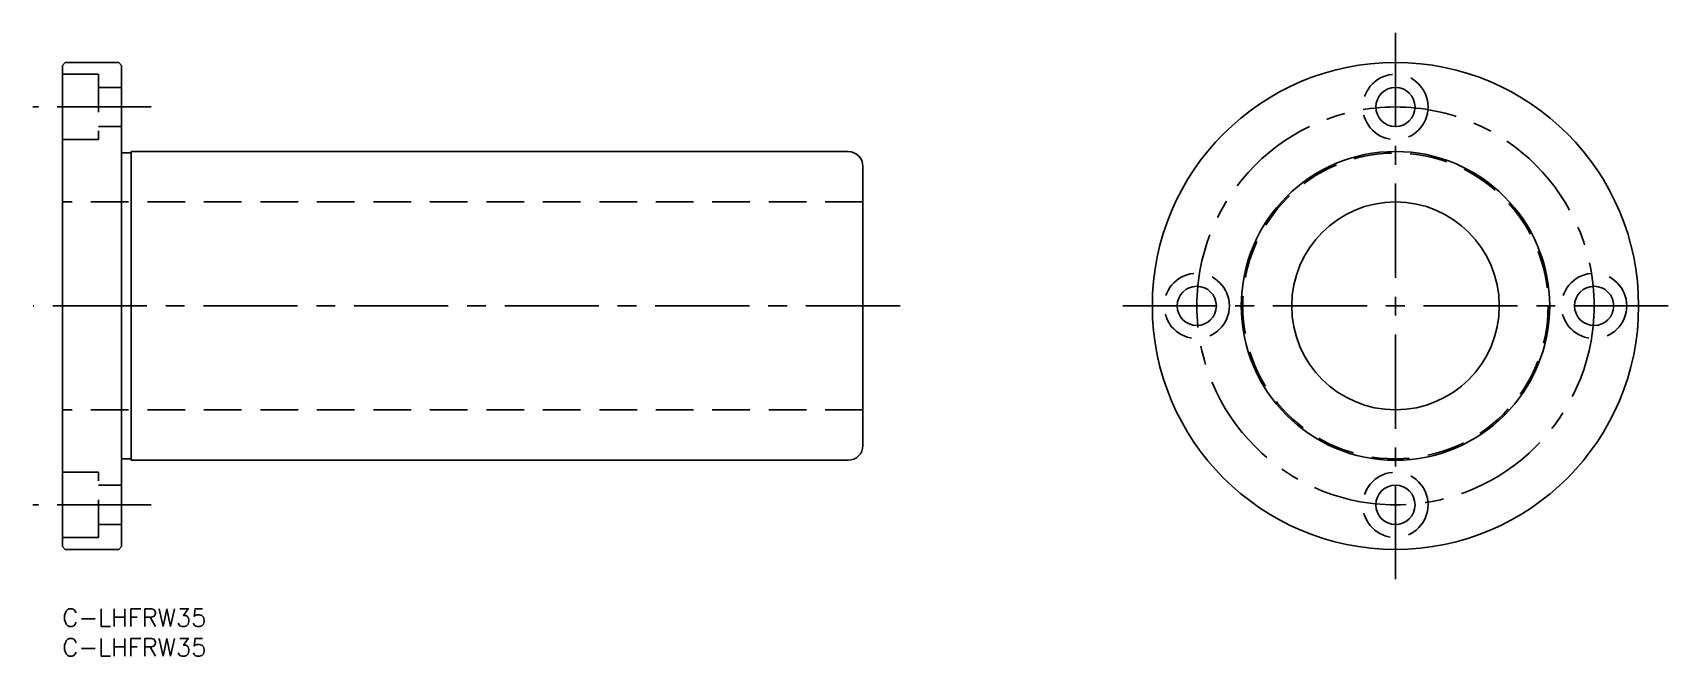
# Model space of a CAD drawing. Extents: x -5 to 271, y -8 to 97.
import ezdxf

# ---------------------------------------------------------------- set-up
doc = ezdxf.new("R2010")
doc.units = 0
doc.header["$LTSCALE"] = 0.5
doc.linetypes.add('CENTER', pattern=[50.8, 31.75, -6.35, 6.35, -6.35])
doc.linetypes.add('DASHED', pattern=[19.05, 12.7, -6.35])
for name, color, linetype in [('MSM_CENTER', 1, 'CENTER'), ('MSM_CONTINUOUS', 7, 'CONTINUOUS'), ('MSM_DASHED', 4, 'DASHED'), ('MSM_PART_NUMBER', 7, 'CONTINUOUS')]:
    doc.layers.add(name, color=color, linetype=linetype)
doc.styles.get("Standard").update_dxf_attribs({"font": 'txt.shx', "height": 3, "bigfont": 'bigfont.shx'})

# ---------------------------------------------------------------- blocks, each defined once
blk = doc.blocks.new('*U24')
at = {"layer": 'MSM_PART_NUMBER'}
blk.add_text('C-LHFRW35', height=3, dxfattribs=at).set_placement((0, -3))
blk = doc.blocks.new('*U25')
at = {"layer": 'MSM_PART_NUMBER'}
blk.add_text('C-LHFRW35', height=3, dxfattribs=at).set_placement((0, -8))

msp = doc.modelspace()

# ---------------------------------------------------------------- linework, layer by layer
at = {"layer": 'MSM_CENTER'}
for p, q in [((224.8, 97), (224.8, 5)), ((15, 84.5), (-5, 84.5)), ((141.26, 51), (-4.9, 51)), ((270.8, 51), (178.8, 51)), ((15, 17.5), (-5, 17.5))]:
    msp.add_line(p, q, dxfattribs=at)
msp.add_circle((224.8, 51), 33.5, dxfattribs=at)
at = {"layer": 'MSM_CONTINUOUS'}
for p, q in [((0, 91.5), (0.5, 92)), ((0, 10.5), (0, 91.5)), ((9.5, 92), (0.5, 92)), ((9.5, 92), (10, 91.5)), ((10, 10.5), (10, 91.5)), ((10, 76.75), (11.6, 76.75)), ((11.6, 77), (132.5, 77)), ((11.6, 25), (11.6, 77)), ((135, 27.5), (135, 74.5)), ((10, 25.25), (11.6, 25.25)), ((11.6, 25), (132.5, 25)), ((0.5, 10), (0, 10.5)), ((9.5, 10), (0.5, 10)), ((9.5, 10), (10, 10.5))]:
    msp.add_line(p, q, dxfattribs=at)
for centre, radius in [((224.8, 51), 41), ((224.8, 84.5), 3.3), ((224.8, 51), 26), ((224.8, 51), 17.5), ((191.3, 51), 3.3), ((258.3, 51), 3.3), ((224.8, 17.5), 3.3)]:
    msp.add_circle(centre, radius, dxfattribs=at)
for centre, radius, start, end in [((132.5, 74.5), 2.5, 0, 90), ((133.5, 75.5), 1.5, 89.8875, 90), ((133.5, 75.5), 1.5, 0, 0.1125), ((132.5, 27.5), 2.5, 270, 0)]:
    msp.add_arc(centre, radius, start, end, dxfattribs=at)
at = {"layer": 'MSM_DASHED'}
for p, q in [((6.1, 90), (0, 90)), ((6.1, 90), (6.1, 79)), ((10, 87.8), (6.1, 87.8)), ((10, 81.2), (6.1, 81.2)), ((6.1, 79), (0, 79)), ((135, 68.5), (0, 68.5)), ((135, 33.5), (0, 33.5)), ((6.1, 23), (0, 23)), ((6.1, 12), (6.1, 23)), ((10, 20.8), (6.1, 20.8)), ((10, 14.2), (6.1, 14.2)), ((6.1, 12), (0, 12))]:
    msp.add_line(p, q, dxfattribs=at)
for centre, radius in [((224.8, 84.5), 5.5), ((224.8, 51), 25.75), ((191.3, 51), 5.5), ((258.3, 51), 5.5), ((224.8, 17.5), 5.5)]:
    msp.add_circle(centre, radius, dxfattribs=at)

# ---------------------------------------------------------------- block references
at = {"layer": 'MSM_CONTINUOUS'}
for name in ['*U24', '*U25']:
    msp.add_blockref(name, (0, 0), dxfattribs=at)

doc.saveas('drawing.dxf')
